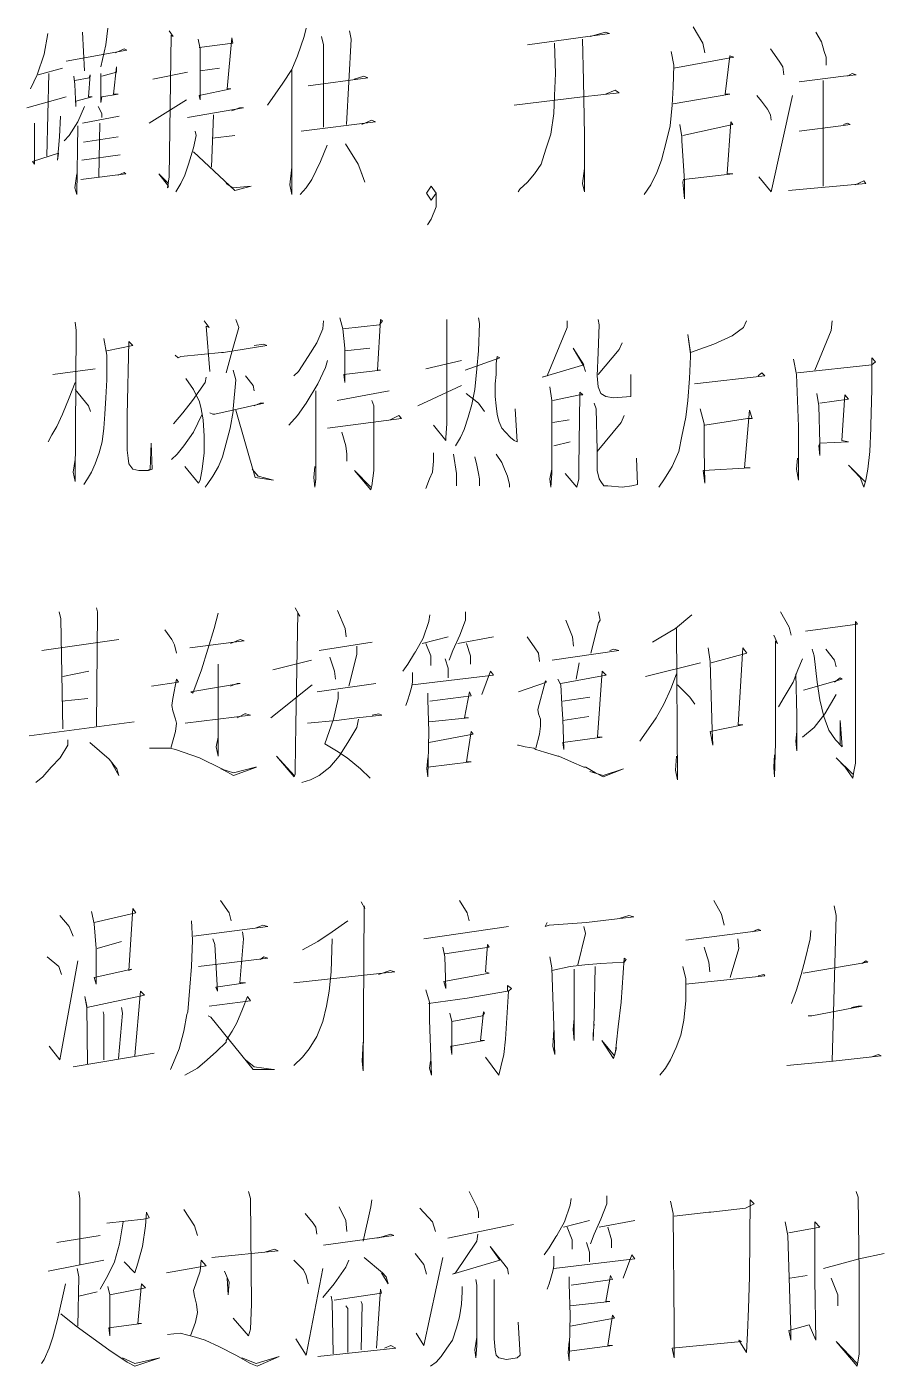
# Model space of a CAD drawing. Header units: millimetres. Extents: x 0 to 829, y 0 to 586.
# Drawn here: x 333.95 to 358.13, y 511.61 to 549.4 of the extents above; entities that cross this region are included whole.
import ezdxf

# ---------------------------------------------------------------- set-up
doc = ezdxf.new("R2010")
doc.units = ezdxf.units.MM

msp = doc.modelspace()

# ---------------------------------------------------------------- linework, layer by layer
at = {"color": 0, "lineweight": 0}
for points in [[(334.542694, 549.207972), (334.433333, 548.625889), (334.242833, 548.043806), (334.052333, 547.65575)], [(335.519889, 549.246778), (335.576333, 548.160222)], [(336.228972, 549.363194), (336.172528, 548.897528), (336.038472, 548.276639)], [(337.964639, 549.285583), (338.074, 549.130361), (338.021083, 549.169167), (337.964639, 545.172194), (337.911722, 544.86175), (337.939944, 544.900556), (337.668306, 545.249806), (337.939944, 544.978167)], [(341.824028, 549.363194), (341.771111, 549.130361), (341.580611, 548.587083), (341.418333, 548.199028), (341.171389, 547.810972), (340.956194, 547.500528), (340.737472, 547.190083)], [(343.048167, 549.285583), (343.101083, 549.05275), (342.967028, 546.646806)], [(348.07525, 548.897528), (350.382417, 549.207972), (350.273056, 549.246778), (349.839139, 549.130361)], [(352.746028, 549.402), (353.017667, 548.936333), (353.074111, 548.664694)], [(356.199722, 549.246778), (356.362, 548.975139), (356.443139, 548.7035), (356.496056, 548.548278), (356.496056, 548.315444)], [(335.05775, 548.431861), (336.77225, 548.742306), (336.691111, 548.781111), (336.444167, 548.664694)], [(338.783083, 549.05275), (338.836, 548.781111), (338.836, 548.043806), (338.836, 547.345306), (338.807778, 547.461722), (339.703833, 547.65575), (339.598, 547.65575), (339.732056, 549.091556), (339.760278, 548.936333), (338.807778, 548.819917)], [(342.257944, 549.130361), (342.314389, 548.897528), (342.314389, 546.569194)], [(348.833722, 548.936333), (348.861944, 548.082611), (348.833722, 547.461722), (348.809028, 546.95725), (348.724361, 546.375167), (348.590306, 545.948306), (348.452722, 545.521444), (348.26575, 545.249806), (348.07525, 545.016972), (347.856528, 544.822944), (347.803611, 544.745333)], [(349.623944, 549.05275), (349.648639, 547.888583), (349.676861, 546.336361), (349.676861, 545.094583), (349.676861, 544.745333), (349.623944, 544.978167), (349.676861, 545.405028)], [(354.922667, 548.781111), (355.166083, 548.431861), (355.275444, 548.276639), (355.300139, 548.043806)], [(352.121611, 548.7035), (352.20275, 548.315444), (352.178056, 547.694556), (352.149833, 547.190083), (352.096917, 546.608), (351.987556, 546.181139), (351.849972, 545.637861), (351.715917, 545.288611), (351.550111, 544.939361), (351.363139, 544.667722)], [(352.20275, 548.237833), (353.889028, 548.548278), (353.779667, 548.587083), (353.645611, 547.500528), (353.779667, 547.500528), (352.178056, 547.228889)], [(334.271056, 548.043806), (334.951917, 548.237833)], [(334.570917, 548.082611), (334.514472, 545.754278)], [(335.276472, 548.005), (335.304694, 547.772167), (335.329389, 547.151278), (335.329389, 547.3065), (335.791528, 547.422917), (335.685694, 547.422917), (335.738611, 548.043806), (335.710389, 547.966194), (335.304694, 547.888583)], [(336.038472, 548.082611), (336.038472, 547.267694), (336.063167, 547.422917), (336.525306, 547.500528), (336.39125, 547.500528), (336.472389, 548.276639), (336.472389, 548.121417), (336.063167, 548.005)], [(338.483222, 548.121417), (337.506028, 547.927389)], [(338.836, 548.160222), (339.379278, 548.237833)], [(341.418333, 548.199028), (341.418333, 544.667722), (341.361889, 544.939361), (341.418333, 545.443833)], [(341.880472, 547.733361), (343.563222, 547.966194), (343.453861, 548.005), (343.182222, 547.927389)], [(355.737583, 547.849778), (356.986417, 548.005), (357.339194, 548.043806), (357.229833, 548.082611), (357.095778, 548.005)], [(356.414917, 547.888583), (356.414917, 544.900556)], [(335.05775, 547.422917), (333.9465, 547.112472)], [(337.396667, 546.685611), (338.455, 547.345306)], [(347.69425, 547.190083), (349.623944, 547.422917), (350.654056, 547.539333), (350.548222, 547.616944), (350.273056, 547.500528)], [(354.541667, 547.461722), (354.675722, 547.3065), (354.838, 547.073667), (354.922667, 546.918444), (354.947361, 546.763222)], [(354.594583, 545.172194), (354.947361, 544.745333), (355.547083, 547.461722)], [(334.161694, 546.685611), (334.161694, 545.521444), (334.108778, 545.599056), (334.842556, 545.831889), (334.814333, 545.637861), (334.86725, 546.297556), (334.895472, 546.879639)], [(335.576333, 547.151278), (335.385833, 546.724417), (335.138889, 546.336361), (335.004833, 546.181139)], [(335.519889, 546.685611), (336.553528, 546.879639)], [(335.957333, 547.151278), (336.063167, 546.95725), (336.063167, 546.840833)], [(338.483222, 546.840833), (340.060139, 547.112472), (339.950778, 547.112472), (339.732056, 547.034861)], [(339.217, 546.918444), (339.160556, 545.443833)], [(335.385833, 546.608), (335.357611, 544.667722), (335.304694, 544.86175), (335.357611, 545.249806)], [(336.01025, 546.685611), (335.982028, 545.172194)], [(341.689972, 546.452778), (343.781944, 546.724417), (343.672583, 546.763222), (343.400944, 546.646806)], [(352.368556, 546.646806), (352.421472, 546.297556), (352.421472, 546.181139), (352.502611, 545.055778), (352.502611, 544.551306), (352.449694, 545.016972), (352.474389, 545.094583), (353.860806, 545.249806), (353.698528, 545.249806), (353.807889, 546.724417), (353.860806, 546.646806), (352.449694, 546.336361)], [(355.737583, 546.452778), (356.905278, 546.608), (357.176917, 546.646806), (357.095778, 546.685611), (356.986417, 546.646806)], [(335.548111, 546.142333), (336.525306, 546.297556)], [(338.698417, 546.452778), (338.726639, 546.336361), (338.6455, 545.987111), (338.511444, 545.521444), (338.402083, 545.211), (338.292722, 544.978167), (338.155139, 544.745333)], [(339.188778, 546.25875), (339.813194, 546.336361)], [(336.58175, 545.793083), (335.495194, 545.637861)], [(338.6455, 545.870694), (339.813194, 544.784139), (340.275333, 544.900556), (339.760278, 544.86175), (339.569778, 544.978167)], [(342.42375, 546.064722), (342.23325, 545.599056), (341.986306, 545.094583), (341.824028, 544.86175), (341.66175, 544.667722)], [(342.938806, 546.103528), (343.291583, 545.521444), (343.372722, 545.327417), (343.482083, 545.016972), (343.3445, 545.405028)], [(335.466972, 545.094583), (336.744028, 545.249806), (336.691111, 545.288611), (336.525306, 545.211)], [(355.437722, 544.784139), (357.610833, 544.978167), (357.557917, 545.055778), (357.310972, 544.939361)], [(345.2495, 543.814), (345.355333, 543.969222), (345.492917, 544.318472), (345.492917, 544.706528), (345.355333, 544.900556), (345.221278, 544.706528), (345.355333, 544.5125), (345.492917, 544.706528)], [(335.308222, 541.069389), (335.336444, 540.836556), (335.308222, 536.567944), (335.255306, 536.839583), (335.308222, 537.188833)], [(338.948889, 541.108194), (339.086472, 540.914167), (339.005333, 540.952972), (339.111167, 539.672389)], [(339.844944, 541.147), (339.929611, 540.914167), (339.739111, 540.254472), (339.573306, 539.633583)], [(342.317917, 541.108194), (342.293222, 540.875361), (342.127417, 540.487306), (341.884, 540.09925), (341.612361, 539.672389), (341.478306, 539.555972)], [(342.780056, 541.185806), (342.861194, 540.875361), (342.917639, 540.332083), (342.917639, 539.827611), (342.917639, 539.517167), (342.917639, 539.361944), (342.889417, 539.594778), (343.923056, 539.711194), (343.841917, 539.711194), (343.923056, 541.147), (343.975972, 541.108194), (343.894833, 540.991778), (342.861194, 540.875361)], [(345.796306, 541.147), (345.796306, 538.70225), (345.796306, 538.197778), (345.768083, 537.809722), (345.768083, 537.732111), (345.415306, 538.158972)], [(346.692361, 541.185806), (346.720583, 541.030583), (346.692361, 540.254472), (346.639444, 539.75), (346.583, 539.167917), (346.501861, 538.741056), (346.396028, 538.391806), (346.286667, 538.042556), (346.177306, 537.809722), (346.039722, 537.576889)], [(349.193556, 541.108194), (349.193556, 540.914167), (348.622056, 539.555972), (348.488, 539.517167), (349.655694, 539.866417), (349.355833, 540.332083), (349.655694, 539.827611), (349.708611, 539.672389)], [(350.061389, 541.147), (350.089611, 540.991778), (350.061389, 540.215667), (350.036694, 539.555972), (350.061389, 539.245528), (350.142528, 539.0515), (350.280111, 538.973889), (350.498833, 538.935083), (350.985667, 538.973889), (350.985667, 539.594778)], [(354.245333, 541.108194), (354.164194, 540.914167), (353.839639, 540.681333), (353.324583, 540.4485), (352.671944, 540.215667), (352.590806, 540.720139), (352.671944, 540.176861), (352.671944, 540.09925), (352.643722, 539.478361), (352.590806, 538.857472), (352.534361, 538.391806), (352.425, 537.848528), (352.343861, 537.421667), (352.153361, 536.994806), (352.100444, 536.917194), (351.938167, 536.645556), (351.775889, 536.412722)], [(356.665389, 541.108194), (356.637167, 540.836556), (356.175028, 539.711194)], [(336.123139, 540.603722), (336.204278, 540.138056), (336.204278, 539.439556), (336.179583, 538.935083), (336.151361, 538.469417), (336.123139, 538.081361), (336.070222, 537.693306), (335.989083, 537.382861), (335.879722, 537.072417), (335.770361, 536.839583), (335.661, 536.645556), (335.551639, 536.490333)], [(336.204278, 540.254472), (336.938056, 540.409694), (336.828694, 540.526111), (336.775778, 538.430611), (336.775778, 537.964944), (336.775778, 537.460472), (336.804, 537.227639), (336.828694, 537.072417), (336.885139, 536.994806), (336.938056, 536.917194), (337.103861, 536.878389), (337.3755, 536.878389), (337.481333, 536.917194), (337.456639, 537.6545), (337.428417, 536.917194), (337.347278, 536.878389)], [(338.133972, 540.138056), (338.215111, 540.060444), (338.29625, 540.09925), (339.43925, 540.215667), (339.492167, 540.215667), (340.716306, 540.409694), (340.635167, 540.4485), (340.363528, 540.409694)], [(350.74225, 540.487306), (350.661111, 540.293278), (350.061389, 539.594778)], [(342.917639, 540.254472), (343.623194, 540.332083)], [(346.311361, 539.711194), (347.292083, 540.060444), (347.210944, 540.09925), (347.182722, 539.905222), (347.182722, 539.594778), (347.1545, 539.323139), (347.1545, 538.973889), (347.182722, 538.70225), (347.210944, 538.469417), (347.263861, 538.275389), (347.345, 538.081361), (347.454361, 537.964944), (347.588417, 537.809722), (347.697778, 537.732111), (347.778917, 537.693306), (347.726, 538.624639)], [(334.683806, 539.594778), (335.879722, 539.75)], [(339.763806, 539.711194), (339.844944, 539.439556), (339.763806, 538.624639), (339.763806, 538.547028), (339.682667, 538.081361), (339.573306, 537.6545), (339.467472, 537.266444), (339.358111, 536.994806), (339.195833, 536.723167), (339.030028, 536.490333), (338.977111, 536.412722)], [(342.427278, 539.982833), (342.374361, 539.788806), (342.155639, 539.323139), (341.831083, 538.779861), (341.584139, 538.430611), (341.340722, 538.158972)], [(345.200111, 539.75), (346.205528, 539.982833)], [(355.578833, 540.021639), (355.659972, 539.594778), (355.712889, 538.120167), (355.712889, 538.081361), (355.712889, 537.150028), (355.712889, 536.60675), (355.659972, 536.917194), (355.688194, 537.227639)], [(355.688194, 539.633583), (357.780167, 539.866417), (357.889528, 539.944028), (357.780167, 540.060444), (357.780167, 539.167917), (357.751944, 538.158972), (357.751944, 538.081361), (357.723722, 537.421667), (357.670806, 536.917194), (357.614361, 536.60675), (357.561444, 536.412722), (357.452083, 536.684361), (357.127528, 537.033611), (357.589667, 536.567944)], [(335.308222, 539.361944), (335.145944, 538.935083), (334.955444, 538.469417), (334.793167, 538.120167), (334.655583, 537.887333), (334.54975, 537.693306)], [(339.005333, 539.517167), (338.977111, 539.361944), (338.624333, 538.857472), (338.352694, 538.508222), (338.081056, 538.197778)], [(338.433833, 539.478361), (338.652556, 539.167917), (338.814833, 538.818667), (338.86775, 538.624639), (338.924194, 538.314194), (338.948889, 537.848528), (338.948889, 537.382861), (338.895972, 536.917194), (338.839528, 536.60675), (338.786611, 536.529139), (338.405611, 536.994806)], [(340.116583, 539.555972), (340.335306, 539.284333), (340.363528, 539.129111)], [(352.781306, 539.323139), (354.763917, 539.555972), (354.682778, 539.633583), (354.573417, 539.555972)], [(335.308222, 539.167917), (335.689222, 538.70225), (335.742139, 538.547028)], [(342.102722, 539.129111), (342.102722, 536.645556), (342.0745, 536.412722), (342.046278, 536.684361), (342.0745, 536.994806)], [(342.698917, 538.857472), (344.166472, 539.129111)], [(344.981389, 538.70225), (346.205528, 539.284333)], [(346.339583, 539.0515), (346.692361, 538.779861), (346.858167, 538.547028)], [(348.703194, 539.245528), (348.759639, 538.857472), (348.759639, 536.800778), (348.731417, 536.412722), (348.703194, 536.645556), (348.759639, 536.917194)], [(348.784333, 538.857472), (349.546333, 539.012694), (349.546333, 539.090306), (349.627472, 539.012694), (349.546333, 539.012694), (349.518111, 536.994806), (349.518111, 536.645556), (349.465194, 536.412722), (349.137111, 536.800778)], [(356.231472, 539.0515), (356.284389, 538.70225), (356.312611, 537.6545), (356.312611, 537.30525), (356.284389, 537.576889), (356.312611, 537.6545), (357.127528, 537.693306), (356.937028, 537.732111), (357.018167, 539.012694), (357.127528, 538.896278), (356.312611, 538.779861)], [(339.111167, 538.508222), (339.195833, 538.469417), (339.24875, 538.469417), (340.635167, 538.779861), (340.525806, 538.779861), (340.363528, 538.70225)], [(339.844944, 538.585833), (340.388222, 536.684361), (340.906806, 536.60675), (340.472889, 536.723167), (340.307083, 536.917194)], [(343.676111, 538.857472), (343.732556, 538.70225), (343.732556, 537.576889), (343.732556, 536.878389), (343.676111, 536.451528), (343.651417, 536.335111), (343.189278, 536.878389), (343.651417, 536.412722)], [(349.955556, 538.779861), (350.008472, 538.624639), (350.036694, 537.460472), (350.036694, 536.878389), (350.089611, 536.645556), (350.142528, 536.567944), (350.227194, 536.451528), (350.333028, 536.451528), (350.74225, 536.412722), (351.013889, 536.451528), (351.176167, 536.490333), (351.147944, 537.227639)], [(352.943583, 538.624639), (353.052944, 538.197778), (353.052944, 537.460472), (353.077639, 536.529139), (353.024722, 536.878389), (354.354694, 536.956), (354.192417, 536.956), (354.33, 538.585833), (354.411139, 538.353), (354.273556, 538.353), (353.077639, 538.158972)], [(338.895972, 538.469417), (338.652556, 537.964944), (338.377389, 537.576889), (338.190417, 537.344056), (338.024611, 537.188833)], [(342.427278, 538.081361), (344.51925, 538.353), (344.438111, 538.430611), (344.194694, 538.314194)], [(348.784333, 538.236583), (349.246472, 538.314194)], [(350.795167, 538.430611), (350.714028, 538.236583), (350.036694, 537.421667)], [(342.8365, 537.964944), (342.942333, 537.576889), (342.970556, 537.344056), (342.970556, 537.150028)], [(348.812556, 537.576889), (349.274694, 537.693306)], [(345.415306, 537.382861), (345.415306, 537.150028), (345.390611, 536.839583), (345.305944, 536.645556), (345.200111, 536.373917)], [(345.986806, 537.344056), (346.067944, 536.800778), (346.067944, 536.567944), (346.067944, 536.451528)], [(346.583, 537.266444), (346.639444, 537.033611), (346.692361, 536.800778), (346.720583, 536.645556), (346.720583, 536.451528)], [(347.182722, 537.344056), (347.345, 537.111222), (347.426139, 536.917194), (347.507278, 536.723167), (347.563722, 536.490333), (347.563722, 536.412722)], [(334.856667, 532.892), (334.909583, 532.697972), (334.966028, 529.593528)], [(335.915, 533.008417), (335.943222, 532.892), (335.915, 529.671139)], [(341.513583, 533.008417), (341.647639, 532.775583), (341.594722, 532.853194), (341.538278, 529.709944), (341.513583, 528.429361), (341.513583, 528.312944), (341.485361, 528.235333), (340.995, 528.817417), (341.485361, 528.274139)], [(342.7095, 532.930806), (342.924694, 532.426333), (342.952917, 532.1935)], [(346.321944, 532.892), (346.321944, 532.659167), (346.159667, 532.232306), (345.969167, 531.805444), (345.859806, 531.533806)], [(350.071972, 532.892), (350.124889, 532.659167), (350.071972, 532.581556), (349.85325, 531.727833)], [(355.208417, 532.892), (355.451833, 532.465139), (355.50475, 532.232306)], [(339.340472, 532.853194), (339.231111, 532.426333), (338.878333, 531.262167), (338.631389, 530.602472), (338.578472, 530.641278), (339.964889, 530.874111), (339.88375, 530.874111), (339.69325, 530.7965)], [(345.316528, 532.814389), (345.288306, 532.620361), (345.126028, 532.154694), (344.910833, 531.766639), (344.882611, 531.727833), (344.692111, 531.417389), (344.554528, 531.223361)], [(349.147694, 532.659167), (349.338194, 532.1935), (349.366417, 531.921861)], [(352.707222, 532.814389), (352.245083, 532.426333), (351.782944, 532.154694), (351.592444, 532.038278)], [(355.913972, 532.348722), (357.381528, 532.54275), (357.325083, 532.620361), (357.325083, 532.348722), (357.325083, 529.438306), (357.325083, 528.623389), (357.272167, 528.390556), (357.243944, 528.196528), (357.02875, 528.506972), (356.781806, 528.778611), (357.243944, 528.312944)], [(337.844694, 532.387528), (338.035194, 532.115889), (338.116333, 531.960667), (338.16925, 531.727833)], [(345.097806, 531.999472), (345.831583, 532.1935)], [(346.103222, 531.999472), (347.108639, 532.1935)], [(348.061139, 532.1935), (348.279861, 531.883056), (348.385694, 531.727833), (348.413917, 531.495)], [(352.273306, 532.426333), (352.298, 528.157722), (352.245083, 528.429361), (352.273306, 528.817417)], [(355.017917, 532.232306), (355.12375, 531.999472), (355.070833, 532.077083), (355.070833, 529.205472), (355.042611, 528.235333), (355.017917, 528.506972), (355.042611, 528.856222)], [(334.366306, 531.805444), (336.539417, 532.115889)], [(338.55025, 531.883056), (340.07425, 532.077083), (339.964889, 532.115889), (339.69325, 531.999472)], [(342.190917, 531.805444), (343.686694, 532.038278)], [(343.252778, 531.921861), (343.252778, 531.689028), (343.034056, 530.7965)], [(345.207167, 531.999472), (345.34475, 531.650222), (345.34475, 531.378583)], [(346.350167, 531.999472), (346.459528, 531.650222), (346.459528, 531.417389)], [(348.766694, 531.533806), (350.643472, 531.805444), (350.505889, 531.84425), (350.396528, 531.805444)], [(353.169361, 531.883056), (353.222278, 531.495), (353.278722, 529.554722), (353.303417, 529.127861), (353.222278, 529.515917), (354.146556, 529.709944), (354.0125, 529.709944), (354.146556, 531.883056), (354.255917, 531.727833), (353.2505, 531.456194)], [(356.104472, 531.84425), (356.157389, 531.650222), (356.238528, 530.912917), (356.319667, 530.408444), (356.429028, 529.942778), (356.566611, 529.554722), (356.757111, 529.283083), (356.947611, 529.089056), (356.891167, 529.826361), (356.891167, 529.166667)], [(356.485472, 531.84425), (356.728889, 531.533806), (356.781806, 531.339778)], [(339.340472, 531.417389), (339.340472, 528.817417), (339.284028, 529.089056), (339.340472, 529.360694)], [(340.889167, 531.262167), (341.975722, 531.533806)], [(342.490778, 531.611417), (342.628361, 531.223361), (342.653056, 530.990528)], [(345.750444, 531.572611), (345.831583, 531.300972), (345.831583, 531.029333)], [(349.528694, 531.456194), (349.447556, 530.990528)], [(352.950639, 531.456194), (351.401944, 531.068139)], [(355.832833, 531.572611), (355.69525, 531.262167), (355.561194, 530.912917), (355.31425, 530.486056), (355.151972, 530.214417)], [(334.966028, 531.068139), (335.699806, 531.223361)], [(344.826167, 531.184556), (344.826167, 530.912917), (344.801472, 530.757694), (344.745028, 530.563667), (344.692111, 530.408444), (344.639194, 530.253222)], [(344.826167, 530.835306), (347.108639, 531.106944), (347.0275, 531.223361), (346.784083, 530.563667)], [(348.928972, 530.990528), (349.013639, 530.835306), (349.038333, 530.292028), (349.066556, 529.865167), (349.094778, 529.011444), (349.066556, 529.205472), (350.181333, 529.360694), (350.04375, 529.360694), (350.181333, 531.223361), (350.290694, 531.106944), (349.013639, 530.874111)], [(352.273306, 531.14575), (352.111028, 530.718889), (351.920528, 530.292028), (351.701806, 529.903972), (351.483083, 529.593528), (351.239667, 529.244278)], [(355.642333, 531.14575), (355.670556, 529.981583), (355.670556, 529.321889), (355.670556, 528.972639), (355.642333, 529.244278), (355.670556, 529.515917)], [(355.857528, 530.680083), (356.947611, 530.990528), (356.891167, 531.029333), (356.728889, 530.912917)], [(337.463694, 530.7965), (338.225694, 530.912917), (338.16925, 530.990528), (338.063417, 530.44725), (338.035194, 530.253222), (338.063417, 530.098), (338.144556, 529.865167), (338.16925, 529.74875), (338.144556, 529.515917), (338.006972, 529.05025)], [(340.832722, 529.903972), (342.000417, 530.835306)], [(342.138, 530.641278), (343.796056, 530.874111)], [(342.734194, 530.641278), (342.734194, 530.44725), (342.600139, 529.865167), (342.356722, 529.166667), (342.681278, 528.972639), (342.981139, 528.778611), (343.362139, 528.468167), (343.633778, 528.196528)], [(345.316528, 530.369639), (346.484222, 530.524861), (346.431306, 530.641278), (346.293722, 529.903972), (346.403083, 529.903972), (345.288306, 529.787556)], [(347.817722, 530.641278), (348.604417, 530.912917), (348.576194, 530.951722), (348.361, 530.136806), (348.385694, 530.020389), (348.442139, 529.865167), (348.442139, 529.671139), (348.413917, 529.438306), (348.304556, 529.05025)], [(352.298, 530.835306), (352.654306, 530.486056), (352.788361, 530.292028)], [(334.937806, 530.369639), (335.671583, 530.44725)], [(345.263611, 530.602472), (345.263611, 530.408444), (345.288306, 529.515917), (345.263611, 528.235333), (345.235389, 528.468167), (345.263611, 528.778611)], [(349.066556, 530.369639), (349.828556, 530.486056)], [(356.781806, 530.563667), (356.45725, 530.020389), (356.157389, 529.632333), (355.832833, 529.360694)], [(338.416194, 529.74875), (340.261222, 529.981583), (340.127167, 530.020389), (340.098944, 530.020389), (339.88375, 529.903972)], [(343.305694, 529.865167), (343.252778, 529.632333), (343.005833, 529.205472), (342.762417, 528.817417), (342.490778, 528.506972), (342.190917, 528.274139), (341.9475, 528.157722), (341.704083, 528.080111)], [(341.866361, 529.74875), (342.681278, 529.826361), (343.252778, 529.903972), (343.958333, 529.981583), (343.877194, 530.020389), (343.686694, 529.981583)], [(349.800333, 529.942778), (349.066556, 529.826361)], [(334.013528, 529.3995), (336.976861, 529.787556)], [(345.288306, 529.205472), (346.540667, 529.438306), (346.484222, 529.515917), (346.350167, 528.662194), (346.484222, 528.662194), (345.263611, 528.506972)], [(335.100083, 529.283083), (335.100083, 529.127861), (334.884889, 528.778611), (334.637944, 528.506972), (334.394528, 528.235333), (334.204028, 528.080111)], [(335.7245, 529.205472), (336.267778, 528.739806), (336.4865, 528.468167), (336.539417, 528.274139), (336.348917, 528.623389)], [(347.7895, 529.127861), (347.817722, 529.127861), (348.008222, 529.089056), (348.251639, 529.05025), (348.304556, 529.011444), (348.5515, 528.933833), (348.928972, 528.817417), (348.957194, 528.817417), (349.309972, 528.662194), (349.66275, 528.506972), (349.719194, 528.506972), (349.990833, 528.35175), (350.206028, 528.235333), (350.777528, 528.468167), (350.206028, 528.274139), (349.828556, 528.390556)], [(337.410778, 529.05025), (337.763556, 529.05025), (337.982278, 529.05025), (338.144556, 529.011444), (338.821889, 528.778611), (339.446306, 528.468167), (339.50275, 528.429361), (339.774389, 528.274139), (340.427028, 528.506972), (340.398806, 528.506972), (339.774389, 528.35175), (339.421611, 528.468167)], [(339.411028, 524.753417), (339.654444, 524.404167), (339.710889, 524.171333)], [(343.379778, 524.714611), (343.485611, 524.520583), (343.460917, 524.598194), (343.432694, 519.941528), (343.404472, 520.213167), (343.432694, 520.756444)], [(346.149083, 524.753417), (346.367806, 524.404167), (346.420722, 524.171333)], [(353.324583, 524.753417), (353.539778, 524.365361), (353.620917, 524.054917)], [(356.718306, 524.598194), (356.77475, 524.326556), (356.665389, 520.213167)], [(334.874306, 524.326556), (335.145944, 524.016111), (335.255306, 523.744472)], [(335.770361, 524.442972), (335.8515, 524.093722), (335.907944, 523.395222), (335.907944, 522.386278), (335.8515, 522.580306), (336.913361, 522.813139), (336.828694, 522.774333), (336.938056, 524.520583), (337.019194, 524.404167), (335.8515, 524.132528)], [(348.622056, 524.132528), (348.569139, 524.016111), (348.6785, 524.054917), (349.736833, 524.132528), (351.066806, 524.28775), (350.93275, 524.326556), (350.685806, 524.248944)], [(338.596111, 524.171333), (338.624333, 523.628056), (338.596111, 522.89075), (338.543194, 522.308667), (338.48675, 521.610167), (338.462056, 521.532556), (338.377389, 521.066889), (338.243333, 520.562417), (338.081056, 520.174361), (337.999917, 519.980333)], [(338.652556, 523.744472), (340.744528, 524.016111), (340.606944, 524.054917), (340.416444, 523.977306)], [(339.195833, 523.666861), (339.24875, 523.511639), (339.329889, 522.19225), (339.276972, 522.308667), (340.116583, 522.425083), (339.954306, 522.425083), (340.063667, 523.666861), (340.035444, 523.860889)], [(342.998778, 524.171333), (342.564861, 523.860889), (342.155639, 523.58925), (341.721722, 523.356417)], [(345.143667, 523.666861), (347.5355, 524.016111)], [(349.655694, 524.016111), (349.708611, 523.822083), (349.493417, 522.929556)], [(352.534361, 523.628056), (354.654556, 523.899694), (354.573417, 523.9385), (354.411139, 523.860889)], [(356.065667, 523.899694), (356.040972, 523.666861), (355.903389, 523.084778), (355.794028, 522.657917), (355.659972, 522.231056), (355.522389, 521.843)], [(335.932639, 523.395222), (336.6135, 523.58925)], [(342.564861, 523.666861), (342.536639, 522.735528), (342.480194, 522.19225), (342.399056, 521.765389), (342.293222, 521.338528), (342.127417, 520.911667), (341.912222, 520.562417), (341.721722, 520.329583), (341.478306, 520.09675)], [(345.686944, 523.434028), (345.743389, 523.162389), (345.768083, 522.269861), (345.715167, 522.463889), (346.992222, 522.696722), (346.882861, 522.735528), (346.939306, 523.511639), (346.992222, 523.434028), (345.743389, 523.24)], [(354.001917, 523.666861), (354.030139, 523.395222), (353.786722, 522.580306)], [(334.521528, 523.162389), (334.846083, 522.89075), (334.927222, 522.657917)], [(338.786611, 522.89075), (340.744528, 523.123583), (340.635167, 523.162389), (340.525806, 523.084778)], [(348.703194, 523.162389), (348.759639, 522.851944), (348.840778, 520.407194), (348.784333, 520.640028), (348.812556, 521.105694)], [(348.759639, 522.774333), (349.274694, 522.89075), (349.683917, 522.929556), (350.142528, 522.968361), (350.795167, 523.007167), (350.851611, 523.084778), (350.795167, 523.123583), (350.714028, 521.881806), (350.632889, 521.183306), (350.579972, 520.756444), (350.55175, 520.484806), (350.498833, 520.290778), (350.17075, 520.79525), (350.523528, 520.368389), (350.579972, 520.601222)], [(353.215222, 522.735528), (353.187, 523.007167), (353.052944, 523.434028)], [(334.574444, 520.640028), (334.874306, 520.251972), (335.389361, 523.045972)], [(341.478306, 522.425083), (344.32875, 522.735528), (344.194694, 522.774333), (343.866611, 522.657917)], [(349.384056, 522.813139), (349.384056, 521.610167), (349.384056, 521.1445), (349.384056, 520.79525), (349.355833, 521.105694), (349.384056, 521.416139)], [(349.98025, 522.89075), (349.955556, 521.454944), (349.927333, 520.79525), (349.927333, 520.989278), (349.955556, 521.260917)], [(354.573417, 522.619111), (354.735694, 522.657917), (354.763917, 522.619111), (352.534361, 522.386278), (352.534361, 522.5415), (352.453222, 522.89075), (352.534361, 522.5415), (352.534361, 521.920611), (352.481444, 521.377333), (352.400306, 520.950472), (352.262722, 520.601222), (352.100444, 520.251972), (351.962861, 520.019139), (351.800583, 519.825111)], [(355.850472, 522.696722), (357.670806, 523.007167), (357.614361, 523.045972), (357.508528, 522.968361)], [(345.28125, 521.843), (346.367806, 521.998222), (347.507278, 522.19225), (347.507278, 522.347472), (347.616639, 522.269861), (347.5355, 522.19225), (347.454361, 520.834056), (347.401444, 520.407194), (347.316778, 520.057944), (347.263861, 519.825111), (346.882861, 520.329583)], [(336.9945, 520.368389), (337.156778, 522.19225), (337.266139, 522.075833), (335.636306, 521.726583), (335.579861, 522.037028), (335.636306, 521.765389), (335.661, 520.135556)], [(339.086472, 521.765389), (340.254167, 521.920611), (340.173028, 522.037028), (340.035444, 521.687778), (339.873167, 521.299722), (339.739111, 521.066889), (339.573306, 520.79525), (339.573306, 520.756444), (339.301667, 520.484806), (339.030028, 520.251972), (338.758389, 520.019139), (338.405611, 519.825111)], [(345.334167, 520.213167), (345.305944, 520.019139), (345.362389, 519.825111), (345.305944, 521.377333), (345.305944, 521.881806), (345.200111, 522.231056)], [(336.123139, 520.251972), (336.123139, 521.532556), (336.098444, 521.610167)], [(336.6135, 521.726583), (336.641722, 521.571361), (336.532361, 520.290778)], [(345.877444, 521.571361), (345.933889, 521.338528), (345.933889, 520.407194), (345.905667, 520.640028), (345.933889, 520.640028), (346.858167, 520.79525), (346.748806, 520.79525), (346.829944, 521.610167), (346.858167, 521.571361), (346.801722, 521.49375), (345.933889, 521.338528)], [(355.984528, 521.49375), (356.040972, 521.49375), (356.093889, 521.49375), (357.508528, 521.765389), (357.399167, 521.765389), (357.208667, 521.726583)], [(339.05825, 521.49375), (339.139389, 521.454944), (340.335306, 519.980333), (340.9315, 519.980333), (340.906806, 519.980333), (340.363528, 520.057944), (340.116583, 520.251972)], [(335.255306, 520.057944), (337.537778, 520.446)], [(355.388333, 520.09675), (356.693611, 520.213167), (358.051806, 520.368389), (357.970667, 520.407194), (357.751944, 520.329583)], [(335.417583, 516.537222), (335.445806, 516.343194), (335.445806, 514.480528)], [(340.20125, 516.537222), (340.254167, 516.343194), (340.282389, 513.355167), (340.254167, 512.656667), (340.20125, 512.462639), (339.763806, 512.967111)], [(343.676111, 516.304389), (343.651417, 516.110361), (343.432694, 515.140222)], [(346.420722, 516.537222), (346.639444, 516.110361), (346.692361, 515.955139), (346.692361, 515.799917)], [(349.302917, 516.343194), (349.274694, 516.149167), (349.112417, 515.6835), (348.893694, 515.295444), (348.865472, 515.256639), (348.6785, 514.946194), (348.540917, 514.752167)], [(350.308333, 516.420806), (350.308333, 516.187972), (350.142528, 515.761111), (349.955556, 515.33425), (349.846194, 515.062611)], [(352.100444, 516.265583), (352.181583, 515.916333), (352.209806, 512.734278), (352.209806, 512.617861), (352.209806, 511.84175), (352.153361, 512.113389), (354.111278, 512.307417), (354.030139, 512.346222), (354.245333, 511.996972), (354.273556, 512.54025), (354.301778, 513.23875), (354.33, 514.131278), (354.354694, 516.304389), (354.464056, 516.187972), (354.220639, 516.071556), (353.239917, 515.955139), (353.187, 515.955139), (352.209806, 515.838722)], [(357.342722, 516.537222), (357.399167, 516.382), (357.427389, 514.247694), (357.427389, 512.928306), (357.427389, 511.958167), (357.370944, 511.608917), (356.77475, 512.307417), (357.370944, 511.686528)], [(336.204278, 515.644694), (337.237917, 515.761111), (337.400194, 515.799917), (337.319056, 515.955139), (337.290833, 515.567083), (337.209694, 514.985), (337.075639, 514.519333), (336.9945, 514.247694), (336.694639, 514.558139)], [(338.377389, 516.03275), (338.67725, 515.567083), (338.758389, 515.295444)], [(341.802861, 515.916333), (342.021583, 515.644694), (342.102722, 515.528278), (342.127417, 515.33425)], [(342.755361, 516.110361), (342.942333, 515.722306), (342.970556, 515.411861)], [(345.034306, 516.071556), (345.390611, 515.6835), (345.47175, 515.411861)], [(336.013778, 513.782028), (336.2325, 514.170083), (336.423, 514.558139), (336.557056, 515.062611), (336.666417, 515.6835)], [(345.824528, 515.217833), (347.673083, 515.605889)], [(349.084194, 515.528278), (349.817972, 515.722306)], [(349.193556, 515.528278), (349.327611, 515.179028), (349.327611, 514.907389)], [(350.089611, 515.528278), (351.095028, 515.722306)], [(350.333028, 515.528278), (350.442389, 515.179028), (350.442389, 514.946194)], [(355.335417, 515.6835), (355.416556, 515.295444), (355.497694, 512.617861), (355.497694, 512.346222), (355.44125, 512.617861), (356.01275, 512.773083), (356.20325, 512.346222), (356.175028, 514.053667), (356.175028, 515.6835), (356.312611, 515.528278), (355.44125, 515.373056)], [(334.793167, 515.101417), (336.013778, 515.295444)], [(342.317917, 515.023806), (344.304056, 515.295444), (344.219389, 515.33425), (343.841917, 515.217833)], [(346.667667, 515.33425), (346.639444, 515.140222), (346.039722, 514.247694), (345.958583, 514.208889), (347.292083, 514.596944), (347.020444, 514.985), (347.507278, 514.364111), (347.5355, 514.208889)], [(339.167611, 514.674556), (341.040861, 514.868583), (340.9315, 514.907389), (340.659861, 514.829778)], [(344.90025, 514.790972), (345.143667, 514.480528), (345.224806, 514.208889)], [(348.812556, 514.364111), (351.095028, 514.63575), (351.013889, 514.752167), (350.770472, 514.092472)], [(349.736833, 515.101417), (349.817972, 514.829778), (349.817972, 514.558139)], [(356.421972, 514.364111), (357.427389, 514.63575), (358.132944, 514.790972)], [(334.54975, 514.2865), (336.123139, 514.596944)], [(335.364667, 514.364111), (335.417583, 514.131278), (335.389361, 512.734278)], [(337.890556, 514.247694), (339.005333, 514.441722), (338.86775, 514.596944), (338.839528, 514.2865), (338.652556, 513.743222), (338.67725, 513.588), (338.733694, 513.355167), (338.758389, 513.122333), (338.705472, 512.850694), (338.567889, 512.462639)], [(341.478306, 514.596944), (341.749944, 514.325306), (341.831083, 514.170083), (341.884, 513.93725)], [(341.531222, 512.385028), (341.831083, 511.919361), (342.293222, 514.364111)], [(343.027, 514.596944), (342.942333, 514.402917), (342.617778, 513.93725), (342.293222, 513.549194)], [(343.460917, 514.674556), (343.975972, 514.247694), (344.085333, 514.131278), (344.13825, 513.93725), (343.94775, 514.247694)], [(344.928472, 512.54025), (345.143667, 512.191), (345.686944, 514.674556)], [(348.812556, 514.713361), (348.812556, 514.441722), (348.784333, 514.2865), (348.731417, 514.092472), (348.6785, 513.93725), (348.622056, 513.782028)], [(339.520389, 514.2865), (339.654444, 513.976056), (339.62975, 513.626806), (339.601528, 514.092472)], [(346.611222, 514.053667), (346.639444, 513.898444), (346.639444, 512.191), (346.611222, 511.84175), (346.583, 512.074583), (346.639444, 512.423833)], [(347.129806, 514.053667), (347.129806, 512.385028), (347.1545, 512.074583), (347.182722, 511.919361), (347.263861, 511.84175), (347.482583, 511.802944), (347.778917, 511.84175), (347.860056, 511.919361), (347.807139, 512.850694)], [(349.246472, 514.131278), (349.246472, 513.93725), (349.274694, 513.044722), (349.246472, 511.764139), (349.221778, 511.996972), (349.246472, 512.307417)], [(349.302917, 513.898444), (350.470611, 514.053667), (350.414167, 514.170083), (350.280111, 513.432778), (350.389472, 513.432778), (349.274694, 513.316361)], [(355.469472, 514.092472), (355.959833, 514.170083)], [(356.637167, 514.092472), (356.827667, 513.626806), (356.827667, 513.316361)], [(335.036583, 513.93725), (334.821389, 512.967111), (334.683806, 512.423833), (334.574444, 512.113389), (334.440389, 511.802944), (334.35925, 511.686528)], [(335.417583, 513.588), (335.932639, 513.704417)], [(336.2325, 513.859639), (336.285417, 513.626806), (336.285417, 512.695472), (336.285417, 512.462639), (336.260722, 512.695472), (337.185, 512.811889), (337.075639, 512.811889), (337.185, 513.93725), (337.290833, 513.820833), (336.285417, 513.626806)], [(342.617778, 513.471583), (343.94775, 513.665611), (343.923056, 513.782028), (343.813694, 512.113389)], [(346.230222, 513.859639), (346.230222, 513.704417), (346.205528, 513.355167), (346.149083, 513.005917), (346.067944, 512.695472), (345.958583, 512.346222), (345.796306, 512.113389), (345.634028, 511.880556), (345.496444, 511.725333), (345.334167, 511.608917)], [(342.536639, 513.588), (342.564861, 513.432778), (342.589556, 511.958167)], [(342.942333, 513.316361), (342.998778, 513.23875), (342.998778, 511.996972)], [(343.379778, 513.432778), (343.404472, 513.355167), (343.379778, 512.074583)], [(334.902528, 513.083528), (335.336444, 512.734278), (335.717444, 512.462639), (336.260722, 512.074583), (336.775778, 511.725333), (336.9945, 511.608917), (337.700056, 511.84175), (336.9945, 511.686528), (336.641722, 511.84175)], [(349.274694, 512.734278), (350.523528, 512.967111), (350.470611, 513.044722), (350.333028, 512.191), (350.470611, 512.191), (349.246472, 512.035778)], [(337.918778, 512.501444), (338.271556, 512.54025), (338.705472, 512.423833), (338.977111, 512.346222), (339.382806, 512.152194), (339.844944, 511.919361), (340.254167, 511.686528), (340.444667, 511.608917), (341.069083, 511.880556), (340.416444, 511.686528), (340.01075, 511.84175)], [(342.155639, 511.880556), (344.356972, 512.113389), (344.219389, 512.191), (344.032417, 512.113389)]]:
    msp.add_lwpolyline(points, dxfattribs=at)

doc.saveas('drawing.dxf')
